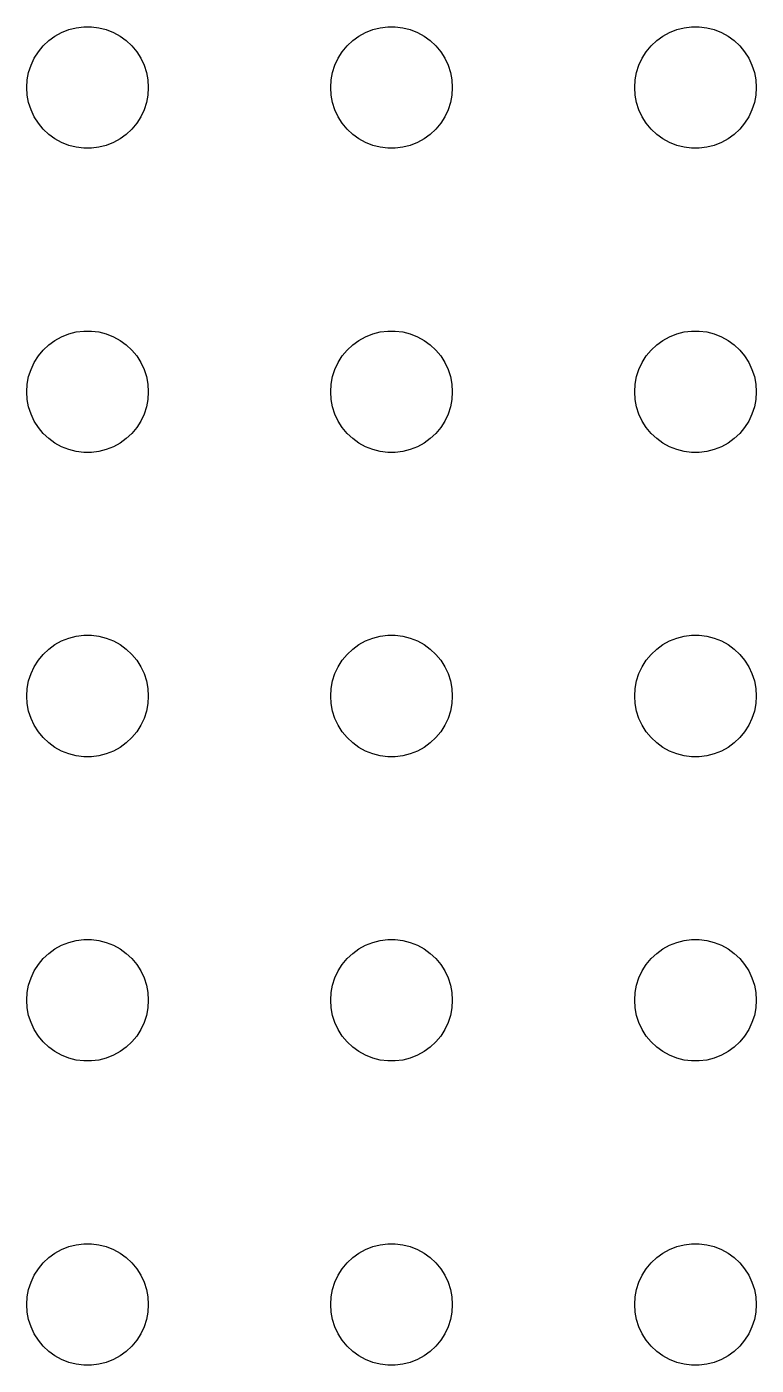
# Model space of a CAD drawing. Header units: metres. Extents: x -187 to 187, y -187 to 187.
# Drawn here: x -138 to -102, y -78 to -12 of the extents above; entities that cross this region are included whole.
import ezdxf

# ---------------------------------------------------------------- set-up
doc = ezdxf.new("R2010")
doc.units = ezdxf.units.M

msp = doc.modelspace()

# ---------------------------------------------------------------- linework, layer by layer
for p, q in [((-136.912, -12.6884), (-136.607, -12.467)), ((-136.607, -12.467), (-136.277, -12.2855)), ((-136.277, -12.2855), (-135.927, -12.1468)), ((-135.927, -12.1468), (-135.562, -12.0531)), ((-135.562, -12.0531), (-135.188, -12.0059)), ((-135.188, -12.0059), (-134.812, -12.0059)), ((-134.812, -12.0059), (-134.438, -12.0531)), ((-134.438, -12.0531), (-134.073, -12.1468)), ((-134.073, -12.1468), (-133.723, -12.2855)), ((-133.723, -12.2855), (-133.393, -12.467)), ((-133.393, -12.467), (-133.088, -12.6884)), ((-121.912, -12.6884), (-121.607, -12.467)), ((-121.607, -12.467), (-121.277, -12.2855)), ((-121.277, -12.2855), (-120.927, -12.1468)), ((-120.927, -12.1468), (-120.562, -12.0531)), ((-120.562, -12.0531), (-120.188, -12.0059)), ((-120.188, -12.0059), (-119.812, -12.0059)), ((-119.812, -12.0059), (-119.438, -12.0531)), ((-119.438, -12.0531), (-119.073, -12.1468)), ((-119.073, -12.1468), (-118.723, -12.2855)), ((-118.723, -12.2855), (-118.393, -12.467)), ((-118.393, -12.467), (-118.088, -12.6884)), ((-106.912, -12.6884), (-106.607, -12.467)), ((-106.607, -12.467), (-106.277, -12.2855)), ((-106.277, -12.2855), (-105.927, -12.1468)), ((-105.927, -12.1468), (-105.562, -12.0531)), ((-105.562, -12.0531), (-105.188, -12.0059)), ((-105.188, -12.0059), (-104.812, -12.0059)), ((-104.812, -12.0059), (-104.438, -12.0531)), ((-104.438, -12.0531), (-104.073, -12.1468)), ((-104.073, -12.1468), (-103.723, -12.2855)), ((-103.723, -12.2855), (-103.393, -12.467)), ((-103.393, -12.467), (-103.088, -12.6884)), ((-137.427, -13.2366), (-137.187, -12.9464)), ((-137.187, -12.9464), (-136.912, -12.6884)), ((-133.088, -12.6884), (-132.813, -12.9464)), ((-132.813, -12.9464), (-132.573, -13.2366)), ((-122.427, -13.2366), (-122.187, -12.9464)), ((-122.187, -12.9464), (-121.912, -12.6884)), ((-118.088, -12.6884), (-117.813, -12.9464)), ((-117.813, -12.9464), (-117.573, -13.2366)), ((-107.427, -13.2366), (-107.187, -12.9464)), ((-107.187, -12.9464), (-106.912, -12.6884)), ((-103.088, -12.6884), (-102.813, -12.9464)), ((-102.813, -12.9464), (-102.573, -13.2366)), ((-137.789, -13.8956), (-137.629, -13.5547)), ((-137.629, -13.5547), (-137.427, -13.2366)), ((-132.573, -13.2366), (-132.371, -13.5547)), ((-132.371, -13.5547), (-132.211, -13.8956)), ((-122.789, -13.8956), (-122.629, -13.5547)), ((-122.629, -13.5547), (-122.427, -13.2366)), ((-117.573, -13.2366), (-117.371, -13.5547)), ((-117.371, -13.5547), (-117.211, -13.8956)), ((-107.789, -13.8956), (-107.629, -13.5547)), ((-107.629, -13.5547), (-107.427, -13.2366)), ((-102.573, -13.2366), (-102.371, -13.5547)), ((-102.371, -13.5547), (-102.211, -13.8956)), ((-137.976, -14.624), (-137.906, -14.2539)), ((-137.906, -14.2539), (-137.789, -13.8956)), ((-132.211, -13.8956), (-132.094, -14.2539)), ((-132.094, -14.2539), (-132.024, -14.624)), ((-122.976, -14.624), (-122.906, -14.2539)), ((-122.906, -14.2539), (-122.789, -13.8956)), ((-117.211, -13.8956), (-117.094, -14.2539)), ((-117.094, -14.2539), (-117.024, -14.624)), ((-107.976, -14.624), (-107.906, -14.2539)), ((-107.906, -14.2539), (-107.789, -13.8956)), ((-102.211, -13.8956), (-102.094, -14.2539)), ((-102.094, -14.2539), (-102.024, -14.624)), ((-138, -15), (-137.976, -14.624)), ((-137.976, -15.376), (-138, -15)), ((-132.024, -14.624), (-132, -15)), ((-132, -15), (-132.024, -15.376)), ((-123, -15), (-122.976, -14.624)), ((-122.976, -15.376), (-123, -15)), ((-117.024, -14.624), (-117, -15)), ((-117, -15), (-117.024, -15.376)), ((-108, -15), (-107.976, -14.624)), ((-107.976, -15.376), (-108, -15)), ((-102.024, -14.624), (-102, -15)), ((-102, -15), (-102.024, -15.376)), ((-137.906, -15.7461), (-137.976, -15.376)), ((-137.789, -16.1044), (-137.906, -15.7461)), ((-132.094, -15.7461), (-132.211, -16.1044)), ((-132.024, -15.376), (-132.094, -15.7461)), ((-122.906, -15.7461), (-122.976, -15.376)), ((-122.789, -16.1044), (-122.906, -15.7461)), ((-117.094, -15.7461), (-117.211, -16.1044)), ((-117.024, -15.376), (-117.094, -15.7461)), ((-107.906, -15.7461), (-107.976, -15.376)), ((-107.789, -16.1044), (-107.906, -15.7461)), ((-102.094, -15.7461), (-102.211, -16.1044)), ((-102.024, -15.376), (-102.094, -15.7461)), ((-137.629, -16.4453), (-137.789, -16.1044)), ((-137.427, -16.7634), (-137.629, -16.4453)), ((-132.371, -16.4453), (-132.573, -16.7634)), ((-132.211, -16.1044), (-132.371, -16.4453)), ((-122.629, -16.4453), (-122.789, -16.1044)), ((-122.427, -16.7634), (-122.629, -16.4453)), ((-117.371, -16.4453), (-117.573, -16.7634)), ((-117.211, -16.1044), (-117.371, -16.4453)), ((-107.629, -16.4453), (-107.789, -16.1044)), ((-107.427, -16.7634), (-107.629, -16.4453)), ((-102.371, -16.4453), (-102.573, -16.7634)), ((-102.211, -16.1044), (-102.371, -16.4453)), ((-137.187, -17.0536), (-137.427, -16.7634)), ((-136.912, -17.3115), (-137.187, -17.0536)), ((-132.813, -17.0536), (-133.088, -17.3115)), ((-132.573, -16.7634), (-132.813, -17.0536)), ((-122.187, -17.0536), (-122.427, -16.7634)), ((-121.912, -17.3115), (-122.187, -17.0536)), ((-117.813, -17.0536), (-118.088, -17.3115)), ((-117.573, -16.7634), (-117.813, -17.0536)), ((-107.187, -17.0536), (-107.427, -16.7634)), ((-106.912, -17.3115), (-107.187, -17.0536)), ((-102.813, -17.0536), (-103.088, -17.3115)), ((-102.573, -16.7634), (-102.813, -17.0536)), ((-136.607, -17.533), (-136.912, -17.3115)), ((-136.277, -17.7145), (-136.607, -17.533)), ((-135.927, -17.8532), (-136.277, -17.7145)), ((-133.723, -17.7145), (-134.073, -17.8532)), ((-133.393, -17.533), (-133.723, -17.7145)), ((-133.088, -17.3115), (-133.393, -17.533)), ((-121.607, -17.533), (-121.912, -17.3115)), ((-121.277, -17.7145), (-121.607, -17.533)), ((-120.927, -17.8532), (-121.277, -17.7145)), ((-118.723, -17.7145), (-119.073, -17.8532)), ((-118.393, -17.533), (-118.723, -17.7145)), ((-118.088, -17.3115), (-118.393, -17.533)), ((-106.607, -17.533), (-106.912, -17.3115)), ((-106.277, -17.7145), (-106.607, -17.533)), ((-105.927, -17.8532), (-106.277, -17.7145)), ((-103.723, -17.7145), (-104.073, -17.8532)), ((-103.393, -17.533), (-103.723, -17.7145)), ((-103.088, -17.3115), (-103.393, -17.533)), ((-135.562, -17.9469), (-135.927, -17.8532)), ((-135.188, -17.9941), (-135.562, -17.9469)), ((-134.812, -17.9941), (-135.188, -17.9941)), ((-134.438, -17.9469), (-134.812, -17.9941)), ((-134.073, -17.8532), (-134.438, -17.9469)), ((-120.562, -17.9469), (-120.927, -17.8532)), ((-120.188, -17.9941), (-120.562, -17.9469)), ((-119.812, -17.9941), (-120.188, -17.9941)), ((-119.438, -17.9469), (-119.812, -17.9941)), ((-119.073, -17.8532), (-119.438, -17.9469)), ((-105.562, -17.9469), (-105.927, -17.8532)), ((-105.188, -17.9941), (-105.562, -17.9469)), ((-104.812, -17.9941), (-105.188, -17.9941)), ((-104.438, -17.9469), (-104.812, -17.9941)), ((-104.073, -17.8532), (-104.438, -17.9469)), ((-135.927, -27.1468), (-135.562, -27.0531)), ((-135.562, -27.0531), (-135.188, -27.0059)), ((-135.188, -27.0059), (-134.812, -27.0059)), ((-134.812, -27.0059), (-134.438, -27.0531)), ((-134.438, -27.0531), (-134.073, -27.1468)), ((-120.927, -27.1468), (-120.562, -27.0531)), ((-120.562, -27.0531), (-120.188, -27.0059)), ((-120.188, -27.0059), (-119.812, -27.0059)), ((-119.812, -27.0059), (-119.438, -27.0531)), ((-119.438, -27.0531), (-119.073, -27.1468)), ((-105.927, -27.1468), (-105.562, -27.0531)), ((-105.562, -27.0531), (-105.188, -27.0059)), ((-105.188, -27.0059), (-104.812, -27.0059)), ((-104.812, -27.0059), (-104.438, -27.0531)), ((-104.438, -27.0531), (-104.073, -27.1468)), ((-137.187, -27.9464), (-136.912, -27.6884)), ((-136.912, -27.6884), (-136.607, -27.467)), ((-136.607, -27.467), (-136.277, -27.2855)), ((-136.277, -27.2855), (-135.927, -27.1468)), ((-134.073, -27.1468), (-133.723, -27.2855)), ((-133.723, -27.2855), (-133.393, -27.467)), ((-133.393, -27.467), (-133.088, -27.6884)), ((-133.088, -27.6884), (-132.813, -27.9464)), ((-122.187, -27.9464), (-121.912, -27.6884)), ((-121.912, -27.6884), (-121.607, -27.467)), ((-121.607, -27.467), (-121.277, -27.2855)), ((-121.277, -27.2855), (-120.927, -27.1468)), ((-119.073, -27.1468), (-118.723, -27.2855)), ((-118.723, -27.2855), (-118.393, -27.467)), ((-118.393, -27.467), (-118.088, -27.6884)), ((-118.088, -27.6884), (-117.813, -27.9464)), ((-107.187, -27.9464), (-106.912, -27.6884)), ((-106.912, -27.6884), (-106.607, -27.467)), ((-106.607, -27.467), (-106.277, -27.2855)), ((-106.277, -27.2855), (-105.927, -27.1468)), ((-104.073, -27.1468), (-103.723, -27.2855)), ((-103.723, -27.2855), (-103.393, -27.467)), ((-103.393, -27.467), (-103.088, -27.6884)), ((-103.088, -27.6884), (-102.813, -27.9464)), ((-137.629, -28.5547), (-137.427, -28.2366)), ((-137.427, -28.2366), (-137.187, -27.9464)), ((-132.813, -27.9464), (-132.573, -28.2366)), ((-132.573, -28.2366), (-132.371, -28.5547)), ((-122.629, -28.5547), (-122.427, -28.2366)), ((-122.427, -28.2366), (-122.187, -27.9464)), ((-117.813, -27.9464), (-117.573, -28.2366)), ((-117.573, -28.2366), (-117.371, -28.5547)), ((-107.629, -28.5547), (-107.427, -28.2366)), ((-107.427, -28.2366), (-107.187, -27.9464)), ((-102.813, -27.9464), (-102.573, -28.2366)), ((-102.573, -28.2366), (-102.371, -28.5547)), ((-137.906, -29.2539), (-137.789, -28.8956)), ((-137.789, -28.8956), (-137.629, -28.5547)), ((-132.371, -28.5547), (-132.211, -28.8956)), ((-132.211, -28.8956), (-132.094, -29.2539)), ((-122.906, -29.2539), (-122.789, -28.8956)), ((-122.789, -28.8956), (-122.629, -28.5547)), ((-117.371, -28.5547), (-117.211, -28.8956)), ((-117.211, -28.8956), (-117.094, -29.2539)), ((-107.906, -29.2539), (-107.789, -28.8956)), ((-107.789, -28.8956), (-107.629, -28.5547)), ((-102.371, -28.5547), (-102.211, -28.8956)), ((-102.211, -28.8956), (-102.094, -29.2539)), ((-138, -30), (-137.976, -29.624)), ((-137.976, -29.624), (-137.906, -29.2539)), ((-132.094, -29.2539), (-132.024, -29.624)), ((-132.024, -29.624), (-132, -30)), ((-123, -30), (-122.976, -29.624)), ((-122.976, -29.624), (-122.906, -29.2539)), ((-117.094, -29.2539), (-117.024, -29.624)), ((-117.024, -29.624), (-117, -30)), ((-108, -30), (-107.976, -29.624)), ((-107.976, -29.624), (-107.906, -29.2539)), ((-102.094, -29.2539), (-102.024, -29.624)), ((-102.024, -29.624), (-102, -30)), ((-137.976, -30.376), (-138, -30)), ((-132, -30), (-132.024, -30.376)), ((-122.976, -30.376), (-123, -30)), ((-117, -30), (-117.024, -30.376)), ((-107.976, -30.376), (-108, -30)), ((-102, -30), (-102.024, -30.376)), ((-137.906, -30.7461), (-137.976, -30.376)), ((-137.789, -31.1044), (-137.906, -30.7461)), ((-132.094, -30.7461), (-132.211, -31.1044)), ((-132.024, -30.376), (-132.094, -30.7461)), ((-122.906, -30.7461), (-122.976, -30.376)), ((-122.789, -31.1044), (-122.906, -30.7461)), ((-117.094, -30.7461), (-117.211, -31.1044)), ((-117.024, -30.376), (-117.094, -30.7461)), ((-107.906, -30.7461), (-107.976, -30.376)), ((-107.789, -31.1044), (-107.906, -30.7461)), ((-102.094, -30.7461), (-102.211, -31.1044)), ((-102.024, -30.376), (-102.094, -30.7461)), ((-137.629, -31.4453), (-137.789, -31.1044)), ((-137.427, -31.7634), (-137.629, -31.4453)), ((-132.371, -31.4453), (-132.573, -31.7634)), ((-132.211, -31.1044), (-132.371, -31.4453)), ((-122.629, -31.4453), (-122.789, -31.1044)), ((-122.427, -31.7634), (-122.629, -31.4453)), ((-117.371, -31.4453), (-117.573, -31.7634)), ((-117.211, -31.1044), (-117.371, -31.4453)), ((-107.629, -31.4453), (-107.789, -31.1044)), ((-107.427, -31.7634), (-107.629, -31.4453)), ((-102.371, -31.4453), (-102.573, -31.7634)), ((-102.211, -31.1044), (-102.371, -31.4453)), ((-137.187, -32.0536), (-137.427, -31.7634)), ((-136.912, -32.3115), (-137.187, -32.0536)), ((-136.607, -32.533), (-136.912, -32.3115)), ((-133.088, -32.3115), (-133.393, -32.533)), ((-132.813, -32.0536), (-133.088, -32.3115)), ((-132.573, -31.7634), (-132.813, -32.0536)), ((-122.187, -32.0536), (-122.427, -31.7634)), ((-121.912, -32.3115), (-122.187, -32.0536)), ((-121.607, -32.533), (-121.912, -32.3115)), ((-118.088, -32.3115), (-118.393, -32.533)), ((-117.813, -32.0536), (-118.088, -32.3115)), ((-117.573, -31.7634), (-117.813, -32.0536)), ((-107.187, -32.0536), (-107.427, -31.7634)), ((-106.912, -32.3115), (-107.187, -32.0536)), ((-106.607, -32.533), (-106.912, -32.3115)), ((-103.088, -32.3115), (-103.393, -32.533)), ((-102.813, -32.0536), (-103.088, -32.3115)), ((-102.573, -31.7634), (-102.813, -32.0536)), ((-136.277, -32.7145), (-136.607, -32.533)), ((-135.927, -32.8532), (-136.277, -32.7145)), ((-135.562, -32.9469), (-135.927, -32.8532)), ((-135.188, -32.9941), (-135.562, -32.9469)), ((-134.812, -32.9941), (-135.188, -32.9941)), ((-134.438, -32.9469), (-134.812, -32.9941)), ((-134.073, -32.8532), (-134.438, -32.9469)), ((-133.723, -32.7145), (-134.073, -32.8532)), ((-133.393, -32.533), (-133.723, -32.7145)), ((-121.277, -32.7145), (-121.607, -32.533)), ((-120.927, -32.8532), (-121.277, -32.7145)), ((-120.562, -32.9469), (-120.927, -32.8532)), ((-120.188, -32.9941), (-120.562, -32.9469)), ((-119.812, -32.9941), (-120.188, -32.9941)), ((-119.438, -32.9469), (-119.812, -32.9941)), ((-119.073, -32.8532), (-119.438, -32.9469)), ((-118.723, -32.7145), (-119.073, -32.8532)), ((-118.393, -32.533), (-118.723, -32.7145)), ((-106.277, -32.7145), (-106.607, -32.533)), ((-105.927, -32.8532), (-106.277, -32.7145)), ((-105.562, -32.9469), (-105.927, -32.8532)), ((-105.188, -32.9941), (-105.562, -32.9469)), ((-104.812, -32.9941), (-105.188, -32.9941)), ((-104.438, -32.9469), (-104.812, -32.9941)), ((-104.073, -32.8532), (-104.438, -32.9469)), ((-103.723, -32.7145), (-104.073, -32.8532)), ((-103.393, -32.533), (-103.723, -32.7145)), ((-136.277, -42.2855), (-135.927, -42.1468)), ((-135.927, -42.1468), (-135.562, -42.0531)), ((-135.562, -42.0531), (-135.188, -42.0059)), ((-135.188, -42.0059), (-134.812, -42.0059)), ((-134.812, -42.0059), (-134.438, -42.0531)), ((-134.438, -42.0531), (-134.073, -42.1468)), ((-134.073, -42.1468), (-133.723, -42.2855)), ((-121.277, -42.2855), (-120.927, -42.1468)), ((-120.927, -42.1468), (-120.562, -42.0531)), ((-120.562, -42.0531), (-120.188, -42.0059)), ((-120.188, -42.0059), (-119.812, -42.0059)), ((-119.812, -42.0059), (-119.438, -42.0531)), ((-119.438, -42.0531), (-119.073, -42.1468)), ((-119.073, -42.1468), (-118.723, -42.2855)), ((-106.277, -42.2855), (-105.927, -42.1468)), ((-105.927, -42.1468), (-105.562, -42.0531)), ((-105.562, -42.0531), (-105.188, -42.0059)), ((-105.188, -42.0059), (-104.812, -42.0059)), ((-104.812, -42.0059), (-104.438, -42.0531)), ((-104.438, -42.0531), (-104.073, -42.1468)), ((-104.073, -42.1468), (-103.723, -42.2855)), ((-137.187, -42.9464), (-136.912, -42.6885)), ((-136.912, -42.6885), (-136.607, -42.467)), ((-136.607, -42.467), (-136.277, -42.2855)), ((-133.723, -42.2855), (-133.393, -42.467)), ((-133.393, -42.467), (-133.088, -42.6885)), ((-133.088, -42.6885), (-132.813, -42.9464)), ((-122.187, -42.9464), (-121.912, -42.6885)), ((-121.912, -42.6885), (-121.607, -42.467)), ((-121.607, -42.467), (-121.277, -42.2855)), ((-118.723, -42.2855), (-118.393, -42.467)), ((-118.393, -42.467), (-118.088, -42.6885)), ((-118.088, -42.6885), (-117.813, -42.9464)), ((-107.187, -42.9464), (-106.912, -42.6885)), ((-106.912, -42.6885), (-106.607, -42.467)), ((-106.607, -42.467), (-106.277, -42.2855)), ((-103.723, -42.2855), (-103.393, -42.467)), ((-103.393, -42.467), (-103.088, -42.6885)), ((-103.088, -42.6885), (-102.813, -42.9464)), ((-137.629, -43.5547), (-137.427, -43.2366)), ((-137.427, -43.2366), (-137.187, -42.9464)), ((-132.813, -42.9464), (-132.573, -43.2366)), ((-132.573, -43.2366), (-132.371, -43.5547)), ((-122.629, -43.5547), (-122.427, -43.2366)), ((-122.427, -43.2366), (-122.187, -42.9464)), ((-117.813, -42.9464), (-117.573, -43.2366)), ((-117.573, -43.2366), (-117.371, -43.5547)), ((-107.629, -43.5547), (-107.427, -43.2366)), ((-107.427, -43.2366), (-107.187, -42.9464)), ((-102.813, -42.9464), (-102.573, -43.2366)), ((-102.573, -43.2366), (-102.371, -43.5547)), ((-137.906, -44.2539), (-137.789, -43.8956)), ((-137.789, -43.8956), (-137.629, -43.5547)), ((-132.371, -43.5547), (-132.211, -43.8956)), ((-132.211, -43.8956), (-132.094, -44.2539)), ((-122.906, -44.2539), (-122.789, -43.8956)), ((-122.789, -43.8956), (-122.629, -43.5547)), ((-117.371, -43.5547), (-117.211, -43.8956)), ((-117.211, -43.8956), (-117.094, -44.2539)), ((-107.906, -44.2539), (-107.789, -43.8956)), ((-107.789, -43.8956), (-107.629, -43.5547)), ((-102.371, -43.5547), (-102.211, -43.8956)), ((-102.211, -43.8956), (-102.094, -44.2539)), ((-138, -45), (-137.976, -44.624)), ((-137.976, -44.624), (-137.906, -44.2539)), ((-132.094, -44.2539), (-132.024, -44.624)), ((-132.024, -44.624), (-132, -45)), ((-123, -45), (-122.976, -44.624)), ((-122.976, -44.624), (-122.906, -44.2539)), ((-117.094, -44.2539), (-117.024, -44.624)), ((-117.024, -44.624), (-117, -45)), ((-108, -45), (-107.976, -44.624)), ((-107.976, -44.624), (-107.906, -44.2539)), ((-102.094, -44.2539), (-102.024, -44.624)), ((-102.024, -44.624), (-102, -45)), ((-137.976, -45.376), (-138, -45)), ((-137.906, -45.7461), (-137.976, -45.376)), ((-132.024, -45.376), (-132.094, -45.7461)), ((-132, -45), (-132.024, -45.376)), ((-122.976, -45.376), (-123, -45)), ((-122.906, -45.7461), (-122.976, -45.376)), ((-117.024, -45.376), (-117.094, -45.7461)), ((-117, -45), (-117.024, -45.376)), ((-107.976, -45.376), (-108, -45)), ((-107.906, -45.7461), (-107.976, -45.376)), ((-102.024, -45.376), (-102.094, -45.7461)), ((-102, -45), (-102.024, -45.376)), ((-137.789, -46.1044), (-137.906, -45.7461)), ((-137.629, -46.4453), (-137.789, -46.1044)), ((-132.211, -46.1044), (-132.371, -46.4453)), ((-132.094, -45.7461), (-132.211, -46.1044)), ((-122.789, -46.1044), (-122.906, -45.7461)), ((-122.629, -46.4453), (-122.789, -46.1044)), ((-117.211, -46.1044), (-117.371, -46.4453)), ((-117.094, -45.7461), (-117.211, -46.1044)), ((-107.789, -46.1044), (-107.906, -45.7461)), ((-107.629, -46.4453), (-107.789, -46.1044)), ((-102.211, -46.1044), (-102.371, -46.4453)), ((-102.094, -45.7461), (-102.211, -46.1044)), ((-137.427, -46.7634), (-137.629, -46.4453)), ((-137.187, -47.0536), (-137.427, -46.7634)), ((-132.573, -46.7634), (-132.813, -47.0536)), ((-132.371, -46.4453), (-132.573, -46.7634)), ((-122.427, -46.7634), (-122.629, -46.4453)), ((-122.187, -47.0536), (-122.427, -46.7634)), ((-117.573, -46.7634), (-117.813, -47.0536)), ((-117.371, -46.4453), (-117.573, -46.7634)), ((-107.427, -46.7634), (-107.629, -46.4453)), ((-107.187, -47.0536), (-107.427, -46.7634)), ((-102.573, -46.7634), (-102.813, -47.0536)), ((-102.371, -46.4453), (-102.573, -46.7634)), ((-136.912, -47.3115), (-137.187, -47.0536)), ((-136.607, -47.533), (-136.912, -47.3115)), ((-133.088, -47.3115), (-133.393, -47.533)), ((-132.813, -47.0536), (-133.088, -47.3115)), ((-121.912, -47.3115), (-122.187, -47.0536)), ((-121.607, -47.533), (-121.912, -47.3115)), ((-118.088, -47.3115), (-118.393, -47.533)), ((-117.813, -47.0536), (-118.088, -47.3115)), ((-106.912, -47.3115), (-107.187, -47.0536)), ((-106.607, -47.533), (-106.912, -47.3115)), ((-103.088, -47.3115), (-103.393, -47.533)), ((-102.813, -47.0536), (-103.088, -47.3115)), ((-136.277, -47.7145), (-136.607, -47.533)), ((-135.927, -47.8532), (-136.277, -47.7145)), ((-135.562, -47.9469), (-135.927, -47.8532)), ((-135.188, -47.9941), (-135.562, -47.9469)), ((-134.812, -47.9941), (-135.188, -47.9941)), ((-134.438, -47.9469), (-134.812, -47.9941)), ((-134.073, -47.8532), (-134.438, -47.9469)), ((-133.723, -47.7145), (-134.073, -47.8532)), ((-133.393, -47.533), (-133.723, -47.7145)), ((-121.277, -47.7145), (-121.607, -47.533)), ((-120.927, -47.8532), (-121.277, -47.7145)), ((-120.562, -47.9469), (-120.927, -47.8532)), ((-120.188, -47.9941), (-120.562, -47.9469)), ((-119.812, -47.9941), (-120.188, -47.9941)), ((-119.438, -47.9469), (-119.812, -47.9941)), ((-119.073, -47.8532), (-119.438, -47.9469)), ((-118.723, -47.7145), (-119.073, -47.8532)), ((-118.393, -47.533), (-118.723, -47.7145)), ((-106.277, -47.7145), (-106.607, -47.533)), ((-105.927, -47.8532), (-106.277, -47.7145)), ((-105.562, -47.9469), (-105.927, -47.8532)), ((-105.188, -47.9941), (-105.562, -47.9469)), ((-104.812, -47.9941), (-105.188, -47.9941)), ((-104.438, -47.9469), (-104.812, -47.9941)), ((-104.073, -47.8532), (-104.438, -47.9469)), ((-103.723, -47.7145), (-104.073, -47.8532)), ((-103.393, -47.533), (-103.723, -47.7145)), ((-136.607, -57.467), (-136.277, -57.2855)), ((-136.277, -57.2855), (-135.927, -57.1468)), ((-135.927, -57.1468), (-135.562, -57.0531)), ((-135.562, -57.0531), (-135.188, -57.0059)), ((-135.188, -57.0059), (-134.812, -57.0059)), ((-134.812, -57.0059), (-134.438, -57.0531)), ((-134.438, -57.0531), (-134.073, -57.1468)), ((-134.073, -57.1468), (-133.723, -57.2855)), ((-133.723, -57.2855), (-133.393, -57.467)), ((-121.607, -57.467), (-121.277, -57.2855)), ((-121.277, -57.2855), (-120.927, -57.1468)), ((-120.927, -57.1468), (-120.562, -57.0531)), ((-120.562, -57.0531), (-120.188, -57.0059)), ((-120.188, -57.0059), (-119.812, -57.0059)), ((-119.812, -57.0059), (-119.438, -57.0531)), ((-119.438, -57.0531), (-119.073, -57.1468)), ((-119.073, -57.1468), (-118.723, -57.2855)), ((-118.723, -57.2855), (-118.393, -57.467)), ((-106.607, -57.467), (-106.277, -57.2855)), ((-106.277, -57.2855), (-105.927, -57.1468)), ((-105.927, -57.1468), (-105.562, -57.0531)), ((-105.562, -57.0531), (-105.188, -57.0059)), ((-105.188, -57.0059), (-104.812, -57.0059)), ((-104.812, -57.0059), (-104.438, -57.0531)), ((-104.438, -57.0531), (-104.073, -57.1468)), ((-104.073, -57.1468), (-103.723, -57.2855)), ((-103.723, -57.2855), (-103.393, -57.467)), ((-137.427, -58.2366), (-137.187, -57.9464)), ((-137.187, -57.9464), (-136.912, -57.6885)), ((-136.912, -57.6885), (-136.607, -57.467)), ((-133.393, -57.467), (-133.088, -57.6885)), ((-133.088, -57.6885), (-132.813, -57.9464)), ((-132.813, -57.9464), (-132.573, -58.2366)), ((-122.427, -58.2366), (-122.187, -57.9464)), ((-122.187, -57.9464), (-121.912, -57.6885)), ((-121.912, -57.6885), (-121.607, -57.467)), ((-118.393, -57.467), (-118.088, -57.6885)), ((-118.088, -57.6885), (-117.813, -57.9464)), ((-117.813, -57.9464), (-117.573, -58.2366)), ((-107.427, -58.2366), (-107.187, -57.9464)), ((-107.187, -57.9464), (-106.912, -57.6885)), ((-106.912, -57.6885), (-106.607, -57.467)), ((-103.393, -57.467), (-103.088, -57.6885)), ((-103.088, -57.6885), (-102.813, -57.9464)), ((-102.813, -57.9464), (-102.573, -58.2366)), ((-137.789, -58.8956), (-137.629, -58.5547)), ((-137.629, -58.5547), (-137.427, -58.2366)), ((-132.573, -58.2366), (-132.371, -58.5547)), ((-132.371, -58.5547), (-132.211, -58.8956)), ((-122.789, -58.8956), (-122.629, -58.5547)), ((-122.629, -58.5547), (-122.427, -58.2366)), ((-117.573, -58.2366), (-117.371, -58.5547)), ((-117.371, -58.5547), (-117.211, -58.8956)), ((-107.789, -58.8956), (-107.629, -58.5547)), ((-107.629, -58.5547), (-107.427, -58.2366)), ((-102.573, -58.2366), (-102.371, -58.5547)), ((-102.371, -58.5547), (-102.211, -58.8956)), ((-137.976, -59.624), (-137.906, -59.2539)), ((-137.906, -59.2539), (-137.789, -58.8956)), ((-132.211, -58.8956), (-132.094, -59.2539)), ((-132.094, -59.2539), (-132.024, -59.624)), ((-122.976, -59.624), (-122.906, -59.2539)), ((-122.906, -59.2539), (-122.789, -58.8956)), ((-117.211, -58.8956), (-117.094, -59.2539)), ((-117.094, -59.2539), (-117.024, -59.624)), ((-107.976, -59.624), (-107.906, -59.2539)), ((-107.906, -59.2539), (-107.789, -58.8956)), ((-102.211, -58.8956), (-102.094, -59.2539)), ((-102.094, -59.2539), (-102.024, -59.624)), ((-138, -60), (-137.976, -59.624)), ((-137.976, -60.376), (-138, -60)), ((-132.024, -59.624), (-132, -60)), ((-132, -60), (-132.024, -60.376)), ((-123, -60), (-122.976, -59.624)), ((-122.976, -60.376), (-123, -60)), ((-117.024, -59.624), (-117, -60)), ((-117, -60), (-117.024, -60.376)), ((-108, -60), (-107.976, -59.624)), ((-107.976, -60.376), (-108, -60)), ((-102.024, -59.624), (-102, -60)), ((-102, -60), (-102.024, -60.376)), ((-137.906, -60.7461), (-137.976, -60.376)), ((-132.024, -60.376), (-132.094, -60.7461)), ((-122.906, -60.7461), (-122.976, -60.376)), ((-117.024, -60.376), (-117.094, -60.7461)), ((-107.906, -60.7461), (-107.976, -60.376)), ((-102.024, -60.376), (-102.094, -60.7461)), ((-137.789, -61.1044), (-137.906, -60.7461)), ((-137.629, -61.4453), (-137.789, -61.1044)), ((-132.211, -61.1044), (-132.371, -61.4453)), ((-132.094, -60.7461), (-132.211, -61.1044)), ((-122.789, -61.1044), (-122.906, -60.7461)), ((-122.629, -61.4453), (-122.789, -61.1044)), ((-117.211, -61.1044), (-117.371, -61.4453)), ((-117.094, -60.7461), (-117.211, -61.1044)), ((-107.789, -61.1044), (-107.906, -60.7461)), ((-107.629, -61.4453), (-107.789, -61.1044)), ((-102.211, -61.1044), (-102.371, -61.4453)), ((-102.094, -60.7461), (-102.211, -61.1044)), ((-137.427, -61.7634), (-137.629, -61.4453)), ((-137.187, -62.0536), (-137.427, -61.7634)), ((-132.573, -61.7634), (-132.813, -62.0536)), ((-132.371, -61.4453), (-132.573, -61.7634)), ((-122.427, -61.7634), (-122.629, -61.4453)), ((-122.187, -62.0536), (-122.427, -61.7634)), ((-117.573, -61.7634), (-117.813, -62.0536)), ((-117.371, -61.4453), (-117.573, -61.7634)), ((-107.427, -61.7634), (-107.629, -61.4453)), ((-107.187, -62.0536), (-107.427, -61.7634)), ((-102.573, -61.7634), (-102.813, -62.0536)), ((-102.371, -61.4453), (-102.573, -61.7634)), ((-136.912, -62.3115), (-137.187, -62.0536)), ((-136.607, -62.533), (-136.912, -62.3115)), ((-136.277, -62.7145), (-136.607, -62.533)), ((-133.393, -62.533), (-133.723, -62.7145)), ((-133.088, -62.3115), (-133.393, -62.533)), ((-132.813, -62.0536), (-133.088, -62.3115)), ((-121.912, -62.3115), (-122.187, -62.0536)), ((-121.607, -62.533), (-121.912, -62.3115)), ((-121.277, -62.7145), (-121.607, -62.533)), ((-118.393, -62.533), (-118.723, -62.7145)), ((-118.088, -62.3115), (-118.393, -62.533)), ((-117.813, -62.0536), (-118.088, -62.3115)), ((-106.912, -62.3115), (-107.187, -62.0536)), ((-106.607, -62.533), (-106.912, -62.3115)), ((-106.277, -62.7145), (-106.607, -62.533)), ((-103.393, -62.533), (-103.723, -62.7145)), ((-103.088, -62.3115), (-103.393, -62.533)), ((-102.813, -62.0536), (-103.088, -62.3115)), ((-135.927, -62.8532), (-136.277, -62.7145)), ((-135.562, -62.9469), (-135.927, -62.8532)), ((-135.188, -62.9941), (-135.562, -62.9469)), ((-134.812, -62.9941), (-135.188, -62.9941)), ((-134.438, -62.9469), (-134.812, -62.9941)), ((-134.073, -62.8532), (-134.438, -62.9469)), ((-133.723, -62.7145), (-134.073, -62.8532)), ((-120.927, -62.8532), (-121.277, -62.7145)), ((-120.562, -62.9469), (-120.927, -62.8532)), ((-120.188, -62.9941), (-120.562, -62.9469)), ((-119.812, -62.9941), (-120.188, -62.9941)), ((-119.438, -62.9469), (-119.812, -62.9941)), ((-119.073, -62.8532), (-119.438, -62.9469)), ((-118.723, -62.7145), (-119.073, -62.8532)), ((-105.927, -62.8532), (-106.277, -62.7145)), ((-105.562, -62.9469), (-105.927, -62.8532)), ((-105.188, -62.9941), (-105.562, -62.9469)), ((-104.812, -62.9941), (-105.188, -62.9941)), ((-104.438, -62.9469), (-104.812, -62.9941)), ((-104.073, -62.8532), (-104.438, -62.9469)), ((-103.723, -62.7145), (-104.073, -62.8532)), ((-136.912, -72.6885), (-136.607, -72.467)), ((-136.607, -72.467), (-136.277, -72.2855)), ((-136.277, -72.2855), (-135.927, -72.1468)), ((-135.927, -72.1468), (-135.562, -72.0531)), ((-135.562, -72.0531), (-135.188, -72.0059)), ((-135.188, -72.0059), (-134.812, -72.0059)), ((-134.812, -72.0059), (-134.438, -72.0531)), ((-134.438, -72.0531), (-134.073, -72.1468)), ((-134.073, -72.1468), (-133.723, -72.2855)), ((-133.723, -72.2855), (-133.393, -72.467)), ((-133.393, -72.467), (-133.088, -72.6885)), ((-121.912, -72.6885), (-121.607, -72.467)), ((-121.607, -72.467), (-121.277, -72.2855)), ((-121.277, -72.2855), (-120.927, -72.1468)), ((-120.927, -72.1468), (-120.562, -72.0531)), ((-120.562, -72.0531), (-120.188, -72.0059)), ((-120.188, -72.0059), (-119.812, -72.0059)), ((-119.812, -72.0059), (-119.438, -72.0531)), ((-119.438, -72.0531), (-119.073, -72.1468)), ((-119.073, -72.1468), (-118.723, -72.2855)), ((-118.723, -72.2855), (-118.393, -72.467)), ((-118.393, -72.467), (-118.088, -72.6885)), ((-106.912, -72.6885), (-106.607, -72.467)), ((-106.607, -72.467), (-106.277, -72.2855)), ((-106.277, -72.2855), (-105.927, -72.1468)), ((-105.927, -72.1468), (-105.562, -72.0531)), ((-105.562, -72.0531), (-105.188, -72.0059)), ((-105.188, -72.0059), (-104.812, -72.0059)), ((-104.812, -72.0059), (-104.438, -72.0531)), ((-104.438, -72.0531), (-104.073, -72.1468)), ((-104.073, -72.1468), (-103.723, -72.2855)), ((-103.723, -72.2855), (-103.393, -72.467)), ((-103.393, -72.467), (-103.088, -72.6885)), ((-137.629, -73.5547), (-137.427, -73.2366)), ((-137.427, -73.2366), (-137.187, -72.9464)), ((-137.187, -72.9464), (-136.912, -72.6885)), ((-133.088, -72.6885), (-132.813, -72.9464)), ((-132.813, -72.9464), (-132.573, -73.2366)), ((-132.573, -73.2366), (-132.371, -73.5547)), ((-122.629, -73.5547), (-122.427, -73.2366)), ((-122.427, -73.2366), (-122.187, -72.9464)), ((-122.187, -72.9464), (-121.912, -72.6885)), ((-118.088, -72.6885), (-117.813, -72.9464)), ((-117.813, -72.9464), (-117.573, -73.2366)), ((-117.573, -73.2366), (-117.371, -73.5547)), ((-107.629, -73.5547), (-107.427, -73.2366)), ((-107.427, -73.2366), (-107.187, -72.9464)), ((-107.187, -72.9464), (-106.912, -72.6885)), ((-103.088, -72.6885), (-102.813, -72.9464)), ((-102.813, -72.9464), (-102.573, -73.2366)), ((-102.573, -73.2366), (-102.371, -73.5547)), ((-137.906, -74.2539), (-137.789, -73.8956)), ((-137.789, -73.8956), (-137.629, -73.5547)), ((-132.371, -73.5547), (-132.211, -73.8956)), ((-132.211, -73.8956), (-132.094, -74.2539)), ((-122.906, -74.2539), (-122.789, -73.8956)), ((-122.789, -73.8956), (-122.629, -73.5547)), ((-117.371, -73.5547), (-117.211, -73.8956)), ((-117.211, -73.8956), (-117.094, -74.2539)), ((-107.906, -74.2539), (-107.789, -73.8956)), ((-107.789, -73.8956), (-107.629, -73.5547)), ((-102.371, -73.5547), (-102.211, -73.8956)), ((-102.211, -73.8956), (-102.094, -74.2539)), ((-137.976, -74.624), (-137.906, -74.2539)), ((-132.094, -74.2539), (-132.024, -74.624)), ((-122.976, -74.624), (-122.906, -74.2539)), ((-117.094, -74.2539), (-117.024, -74.624)), ((-107.976, -74.624), (-107.906, -74.2539)), ((-102.094, -74.2539), (-102.024, -74.624)), ((-138, -75), (-137.976, -74.624)), ((-137.976, -75.376), (-138, -75)), ((-132.024, -74.624), (-132, -75)), ((-132, -75), (-132.024, -75.376)), ((-123, -75), (-122.976, -74.624)), ((-122.976, -75.376), (-123, -75)), ((-117.024, -74.624), (-117, -75)), ((-117, -75), (-117.024, -75.376)), ((-108, -75), (-107.976, -74.624)), ((-107.976, -75.376), (-108, -75)), ((-102.024, -74.624), (-102, -75)), ((-102, -75), (-102.024, -75.376)), ((-137.906, -75.7461), (-137.976, -75.376)), ((-137.789, -76.1044), (-137.906, -75.7461)), ((-132.094, -75.7461), (-132.211, -76.1044)), ((-132.024, -75.376), (-132.094, -75.7461)), ((-122.906, -75.7461), (-122.976, -75.376)), ((-122.789, -76.1044), (-122.906, -75.7461)), ((-117.094, -75.7461), (-117.211, -76.1044)), ((-117.024, -75.376), (-117.094, -75.7461)), ((-107.906, -75.7461), (-107.976, -75.376)), ((-107.789, -76.1044), (-107.906, -75.7461)), ((-102.094, -75.7461), (-102.211, -76.1044)), ((-102.024, -75.376), (-102.094, -75.7461)), ((-137.629, -76.4453), (-137.789, -76.1044)), ((-137.427, -76.7634), (-137.629, -76.4453)), ((-132.371, -76.4453), (-132.573, -76.7634)), ((-132.211, -76.1044), (-132.371, -76.4453)), ((-122.629, -76.4453), (-122.789, -76.1044)), ((-122.427, -76.7634), (-122.629, -76.4453)), ((-117.371, -76.4453), (-117.573, -76.7634)), ((-117.211, -76.1044), (-117.371, -76.4453)), ((-107.629, -76.4453), (-107.789, -76.1044)), ((-107.427, -76.7634), (-107.629, -76.4453)), ((-102.371, -76.4453), (-102.573, -76.7634)), ((-102.211, -76.1044), (-102.371, -76.4453)), ((-137.187, -77.0536), (-137.427, -76.7634)), ((-136.912, -77.3115), (-137.187, -77.0536)), ((-132.813, -77.0536), (-133.088, -77.3115)), ((-132.573, -76.7634), (-132.813, -77.0536)), ((-122.187, -77.0536), (-122.427, -76.7634)), ((-121.912, -77.3115), (-122.187, -77.0536)), ((-117.813, -77.0536), (-118.088, -77.3115)), ((-117.573, -76.7634), (-117.813, -77.0536)), ((-107.187, -77.0536), (-107.427, -76.7634)), ((-106.912, -77.3115), (-107.187, -77.0536)), ((-102.813, -77.0536), (-103.088, -77.3115)), ((-102.573, -76.7634), (-102.813, -77.0536)), ((-136.607, -77.533), (-136.912, -77.3115)), ((-136.277, -77.7145), (-136.607, -77.533)), ((-135.927, -77.8532), (-136.277, -77.7145)), ((-135.562, -77.9469), (-135.927, -77.8532)), ((-134.073, -77.8532), (-134.438, -77.9469)), ((-133.723, -77.7145), (-134.073, -77.8532)), ((-133.393, -77.533), (-133.723, -77.7145)), ((-133.088, -77.3115), (-133.393, -77.533)), ((-121.607, -77.533), (-121.912, -77.3115)), ((-121.277, -77.7145), (-121.607, -77.533)), ((-120.927, -77.8532), (-121.277, -77.7145)), ((-120.562, -77.9469), (-120.927, -77.8532)), ((-119.073, -77.8532), (-119.438, -77.9469)), ((-118.723, -77.7145), (-119.073, -77.8532)), ((-118.393, -77.533), (-118.723, -77.7145)), ((-118.088, -77.3115), (-118.393, -77.533)), ((-106.607, -77.533), (-106.912, -77.3115)), ((-106.277, -77.7145), (-106.607, -77.533)), ((-105.927, -77.8532), (-106.277, -77.7145)), ((-105.562, -77.9469), (-105.927, -77.8532)), ((-104.073, -77.8532), (-104.438, -77.9469)), ((-103.723, -77.7145), (-104.073, -77.8532)), ((-103.393, -77.533), (-103.723, -77.7145)), ((-103.088, -77.3115), (-103.393, -77.533)), ((-135.188, -77.9941), (-135.562, -77.9469)), ((-134.812, -77.9941), (-135.188, -77.9941)), ((-134.438, -77.9469), (-134.812, -77.9941)), ((-120.188, -77.9941), (-120.562, -77.9469)), ((-119.812, -77.9941), (-120.188, -77.9941)), ((-119.438, -77.9469), (-119.812, -77.9941)), ((-105.188, -77.9941), (-105.562, -77.9469)), ((-104.812, -77.9941), (-105.188, -77.9941)), ((-104.438, -77.9469), (-104.812, -77.9941))]:
    msp.add_line(p, q)

doc.saveas('drawing.dxf')
